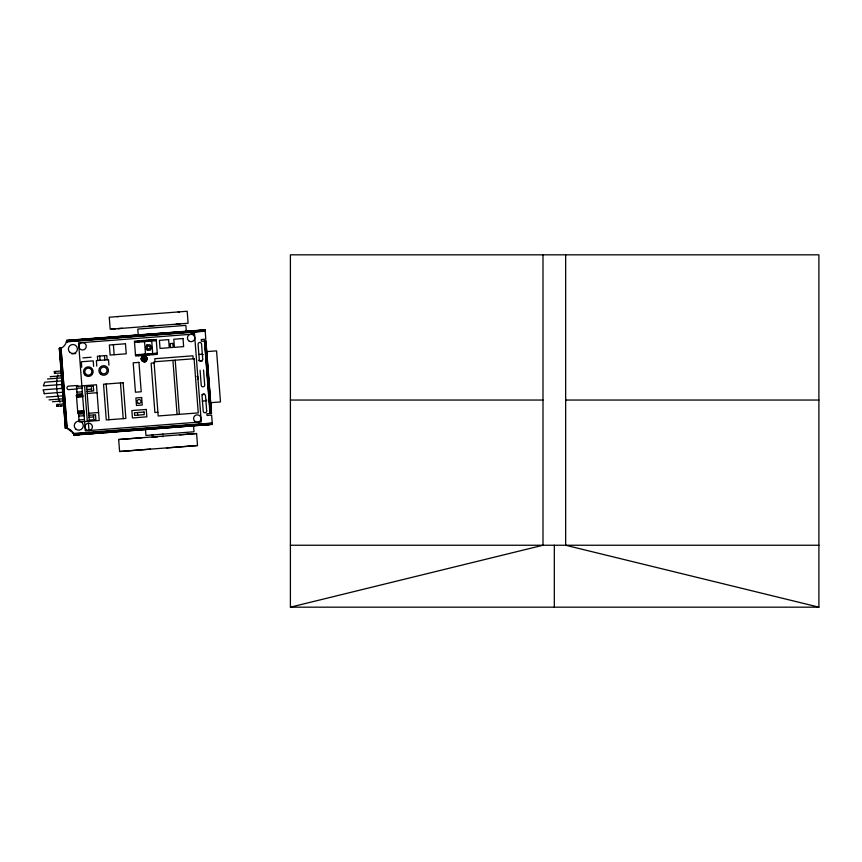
<?xml version="1.0" encoding="UTF-8"?>
<svg xmlns="http://www.w3.org/2000/svg" width="862" height="862" viewBox="0 0 862 862"><rect width="100%" height="100%" fill="white"/><g stroke="black" fill="none" stroke-linecap="round" stroke-linejoin="round"><path stroke-width="1.29" d="M141.282 359.034C147.467 347.418 149.169 369.561 141.282 359.034L147.046 358.592M141.379 359.023L141.648 357.601M143.631 361.652L144.697 355.963M205.102 329.844L66.783 340.328L66.299 342.257A10.829 10.829 0 0 1 61.18 348.216L59.338 348.991L65.404 428.295L66.913 428.177L65.404 428.295L59.521 348.399M57.84 374.959C55.599 382.976 56.504 394.71 59.941 402.285M61.838 380.885L44.727 382.2L43.359 385.896L62.538 384.43M145.419 356.2L142.92 361.415L145.075 361.447L146.68 360.014M142.284 361.006A2.888 2.888 0 0 1 143.211 356.081A2.888 2.888 0 0 1 147.003 359.335L146.906 359.325A2.888 2.888 0 0 1 142.284 361.006L146.044 356.609L145.376 356.286M142.349 360.93L141.864 360.381L146.551 357.18M198.756 354.465L202.451 354.185A3.696 3.696 0 0 1 203.26 354.713M66.913 428.177L61.019 348.302L61.062 348.862M142.586 356.502L143.954 356.028L144.385 361.684M141.443 359.766L146.896 357.849M290.397 607.171L818.9 607.171L818.9 254.829L290.397 254.829L290.397 607.171L542.995 545.247L542.995 254.829M99.119 337.839L99.917 337.775M85.284 338.895L86.092 338.831M143.383 326.332L144.159 326.267M149.148 325.89L154.912 325.448M111.521 329.122L188.11 323.25L187.183 311.257L109.269 317.227L110.185 329.219L115.411 328.821M119.085 328.541L118.029 328.616L122.199 328.303M176.096 324.166L180.266 323.853M85.726 338.863L86.954 338.766M99.561 337.807L100.789 337.71M110.347 336.977L108.849 337.085M123.902 335.943L122.684 336.029M66.805 340.544L205.113 329.941M66.805 340.673L205.124 330.071M66.827 340.813L205.145 330.394M66.848 341.18L205.156 330.577M66.87 341.374L205.178 330.782M66.88 341.589L205.188 330.997M66.417 341.848L205.21 331.213M66.352 342.085L66.913 342.042M190.836 334.284L194.532 333.993L201.266 421.938L85.316 430.828L78.571 342.882L194.521 334.003M134.515 342.354L151.723 341.04L152.682 353.517L135.474 354.832M156.313 340.684L152.736 340.964L152.649 339.8M61.019 348.302L59.306 348.42L59.338 348.991L59.306 348.42L61.019 348.302L67.161 428.436L73.916 433.435M71.837 353.84L75.716 353.539M82.86 357.881L91.103 357.256M157.272 353.161L153.695 353.442L153.781 354.594M206.083 351.664L216.567 350.866L220.478 401.929L209.994 402.726M154.115 362.945L151.119 363.182L154.891 412.51L157.897 412.284M61.019 371.016L54.101 371.544L54.694 373.235M54.349 373.268L61.17 373.03M61.784 375.767L50.222 376.651L51.257 376.575M60.943 377.965L47.453 379M81.868 385.874L96.469 384.754L99.205 420.484L84.605 421.604M81.879 386.004L76.459 386.413L77.052 394.128L82.472 393.718M44.479 393.643L43.1 389.839L62.98 388.309M86.685 386.661L93.333 386.154L93.699 390.949L87.051 391.456M76.61 388.342L82.019 387.932M86.9 389.495L91.512 389.139M43.962 393.686L63.131 392.21M76.901 392.199L82.321 391.79M87.202 393.481L97.083 392.716M62.98 395.82L46.332 397.102M82.547 394.699L76.438 395.356M82.558 394.925L76.449 395.539L82.59 395.292M76.492 396.003L82.612 395.529M76.502 396.261L82.623 395.798M76.524 396.542L82.644 396.078M76.546 396.832L82.666 396.358M76.578 397.123L82.698 396.66M49.048 399.882L62.538 398.847M52.41 401.757L63.702 400.895M63.54 403.976L56.633 404.504L56.763 406.239L58.487 406.099M56.763 406.239L63.68 405.711M60.793 405.927L61.374 405.883M77.655 411.293L83.776 410.829M77.677 411.583L83.797 411.12M77.699 411.874L83.819 411.411M77.72 412.155L83.84 411.68M77.742 412.413L83.862 411.95M83.905 412.402L77.785 412.876L83.883 412.187M77.795 413.06L83.916 412.553M76.427 395.162L77.828 413.458L83.926 412.747M88.721 413.275L98.602 412.521M84.002 413.771L78.582 414.18L79.175 421.895L84.595 421.486M88.872 415.301L95.52 414.784L95.897 419.578L89.239 420.096M78.733 416.109L84.153 415.7M89.023 417.262L93.635 416.906M79.035 419.966L84.444 419.557M205.091 329.715L205.813 339.165L201.212 339.52L201.342 341.244L205.932 340.899L211.502 413.394L206.891 413.749L207.031 415.473L211.632 415.118L212.364 424.578M73.356 433.478L212.246 423.07M73.949 433.888L212.267 423.285M73.97 434.103L212.278 423.501M73.981 434.308L212.3 423.705M74.003 434.491L212.311 423.899M74.024 434.814L212.321 424.061M74.035 434.933L212.343 424.341L74.046 435.159A10.829 10.829 0 0 0 67.311 428.209L65.372 427.714L65.426 428.295M78.722 434.814L79.53 434.75M92.546 433.748L93.355 433.694M106.382 432.692L107.19 432.627M206.309 425.041L205.447 425.106M208.044 424.901L208.906 424.837M151.917 434.998L153.404 434.89M162.465 434.189L163.047 434.146M118.676 439.512L196.59 433.543L197.506 445.535L119.592 451.505L118.676 439.512L142.068 437.724M126.509 438.92L127.565 438.833M187.69 434.232L188.746 434.146M196.59 433.543L179.63 434.847M152.089 437.303L157.66 436.872M161.733 436.571L163.414 436.441M119.592 451.505L150.494 449.134M127.425 450.901L128.492 450.826M188.606 446.214L189.662 446.139M197.506 445.535L166.603 447.906M117.113 316.634L118.169 316.548M135.474 354.832L138.48 354.605L138.566 355.758M290.397 400.043L542.995 400.043M565.655 400.043L818.9 400.043M290.397 545.247L818.9 545.247M141.325 358.28L146.906 359.325M818.9 607.171L565.655 545.247L565.655 254.829M202.333 401.078L206.018 400.798A3.696 3.696 0 0 0 206.74 400.151M141.562 357.558L146.777 360.057M69.984 429.588L71.503 430.892M141.971 356.922L146.357 360.693M145.98 356.685L146.949 358.592M142.532 356.426L145.797 361.189M145.128 361.534L143.394 356.038M141.53 359.734L141.864 360.381M73.27 433.317L74.046 435.17L73.938 433.661M91.394 387.609L91.62 390.626M205.813 340.899L211.449 413.394M205.598 340.921L211.276 413.404M205.447 340.932L210.996 413.426M205.275 340.943L210.824 413.448M205.081 340.964L210.64 413.458M204.887 340.975L210.436 413.469M204.671 340.996L210.22 413.491M204.445 341.007L210.005 413.512M203.54 370.003L204.693 384.991A1.735 1.735 0 0 1 203.098 386.844A1.735 1.735 0 0 1 201.234 385.249L200.081 370.272M193.174 358.797L192.948 355.801L154.772 358.732L155.009 361.728M186.311 331.159L185.869 325.394L137.801 329.079L138.243 334.833M193.573 426.011L194.015 431.776L145.947 435.45L145.506 429.685M175.201 360.176L179.35 414.342M172.928 360.348L177.076 414.525M151.184 341.083L151.098 339.93L148.102 340.156L148.189 341.309M152.143 353.56L152.229 354.713M149.148 353.786L149.234 354.939M146.54 340.274L146.637 341.427M147.585 353.905L147.682 355.058M144.547 341.589L145.506 354.067M143.545 340.501L143.631 341.654M144.59 354.131L144.676 355.295M141.993 340.619L142.079 341.772M143.038 354.26L143.124 355.413M138.997 340.856L139.084 342.009M140.043 354.487L140.129 355.64M137.435 340.975L137.532 342.128M137.489 412.532L137.694 415.139M120.475 382.922L123.212 418.652M113.396 344.692L114.172 354.735M108.924 365.176L108.504 359.68L96.361 360.618L96.781 366.102M107.157 359.788L106.834 355.521L97.384 356.243L97.708 360.51M104.474 355.704L104.798 359.971M106.188 384.01L108.924 419.74M99.744 356.071L100.067 360.327M93.635 366.339L93.215 360.855L81.319 361.771L81.739 367.255M93.516 415.376L93.753 418.436M86.599 385.508L89.336 421.238M88.43 423.167L89.001 430.547M84.584 385.67L87.321 421.399M66.783 340.307L66.902 341.815M60.566 348.323L66.686 428.198M60.351 348.334L66.471 428.209M60.157 348.356L66.277 428.231M59.963 348.367L66.083 428.242M59.79 348.377L65.911 428.252M59.65 348.388L65.76 428.263M55.114 371.468L55.243 373.192M57.646 404.429L57.776 406.153M83.948 412.984L77.828 413.458M554.32 545.247L554.32 607.171M196.945 376.371A1.735 1.735 0 0 1 197.937 379.194M77.332 388.891A1.735 1.735 0 0 1 76.89 388.988L68.82 389.602A1.735 1.735 0 0 1 66.956 388.008A1.735 1.735 0 0 1 68.551 386.144L76.621 385.529A1.735 1.735 0 0 1 78.388 386.682M202.074 361.006A3.696 3.696 0 0 1 198.443 360.327M201.837 394.688A3.696 3.696 0 0 1 204.606 394.106M78.905 345.608L78.851 346.567A3.696 3.696 0 0 0 84.357 349.509A3.696 3.696 0 0 0 84.702 343.281A3.696 3.696 0 0 0 78.905 345.608M141.702 358.344C145.915 368.914 149.503 350.037 141.702 358.344M142.155 358.43C145.592 367.061 148.523 351.642 142.155 358.43M142.747 358.538C144.924 363.904 146.734 354.336 142.747 358.538M143.437 358.667C144.557 361.447 145.495 356.491 143.437 358.667M146.852 344.972L145.506 347.785L147.262 350.36L150.376 350.134L151.723 347.321L149.966 344.735L146.852 344.972M156.227 339.531L134.429 341.201L135.56 355.984L157.358 354.314L156.227 339.531M168.629 339.639L159.405 340.339L160.03 348.431L169.243 347.731L168.629 339.639M183.013 338.529L173.79 339.24L174.415 347.332L183.628 346.621L183.013 338.529M125.464 343.766L109.366 345.005L110.131 355.036L126.24 353.808L125.464 343.766M172.809 343.388L170.245 343.582L170.557 347.623L173.122 347.429L172.809 343.388M138.965 362.374L133.201 362.816L135.453 392.199L141.217 391.768L138.965 362.374M194.101 358.732L154.029 361.792L158.177 415.969L198.249 412.898L194.101 358.732M123.126 382.717L103.537 384.215L106.274 419.945L125.863 418.447L123.126 382.717M141.659 397.522L135.894 397.964L136.465 405.463L142.23 405.021L141.659 397.522M146.281 409.461L131.875 410.56L132.436 417.941L146.842 416.842L146.281 409.461M144.083 412.025L134.44 412.769L134.634 415.376L144.277 414.633L144.083 412.025M179.35 311.861L178.294 311.947L179.35 311.861M202.699 359.055L201.557 344.067A1.735 1.735 0 0 0 199.693 342.473A1.735 1.735 0 0 0 198.098 344.337L199.251 359.325A1.735 1.735 0 0 0 201.105 360.919A1.735 1.735 0 0 0 202.699 359.055M206.675 410.926L205.533 395.938A1.735 1.735 0 0 0 203.669 394.343A1.735 1.735 0 0 0 202.074 396.208L203.216 411.185A1.735 1.735 0 0 0 205.081 412.779A1.735 1.735 0 0 0 206.675 410.926M188.713 340.781A3.696 3.696 0 0 0 194.758 338.658A3.696 3.696 0 0 0 189.888 334.488A3.696 3.696 0 0 0 188.713 340.781M194.887 421.346A3.696 3.696 0 0 0 200.932 419.223A3.696 3.696 0 0 0 196.062 415.053A3.696 3.696 0 0 0 194.887 421.346M86.308 429.664A3.696 3.696 0 0 0 92.353 427.541A3.696 3.696 0 0 0 87.493 423.371A3.696 3.696 0 0 0 86.308 429.664M69.962 352.418A4.504 4.504 0 0 0 77.332 349.832A4.504 4.504 0 0 0 71.406 344.746A4.504 4.504 0 0 0 69.962 352.418M75.834 429.071A4.504 4.504 0 0 0 83.205 426.474A4.504 4.504 0 0 0 77.278 421.399A4.504 4.504 0 0 0 75.834 429.071M85.209 375.282A4.795 4.795 0 0 0 93.053 372.524A4.795 4.795 0 0 0 86.739 367.115A4.795 4.795 0 0 0 85.209 375.282M100.542 374.108A4.795 4.795 0 0 0 108.386 371.35A4.795 4.795 0 0 0 102.072 365.941A4.795 4.795 0 0 0 100.542 374.108M137.985 403.136A1.961 1.961 0 0 0 141.023 401.595A1.961 1.961 0 0 0 138.168 399.742A1.961 1.961 0 0 0 137.985 403.136M101.457 373.041A3.394 3.394 0 0 0 107.007 371.091A3.394 3.394 0 0 0 102.535 367.266A3.394 3.394 0 0 0 101.457 373.041M86.049 374.313A3.513 3.513 0 0 0 91.792 372.287A3.513 3.513 0 0 0 87.17 368.322A3.513 3.513 0 0 0 86.049 374.313M147.639 348.69A1.498 1.498 0 0 0 150.096 347.828A1.498 1.498 0 0 0 148.113 346.136A1.498 1.498 0 0 0 147.639 348.69"/></g></svg>
